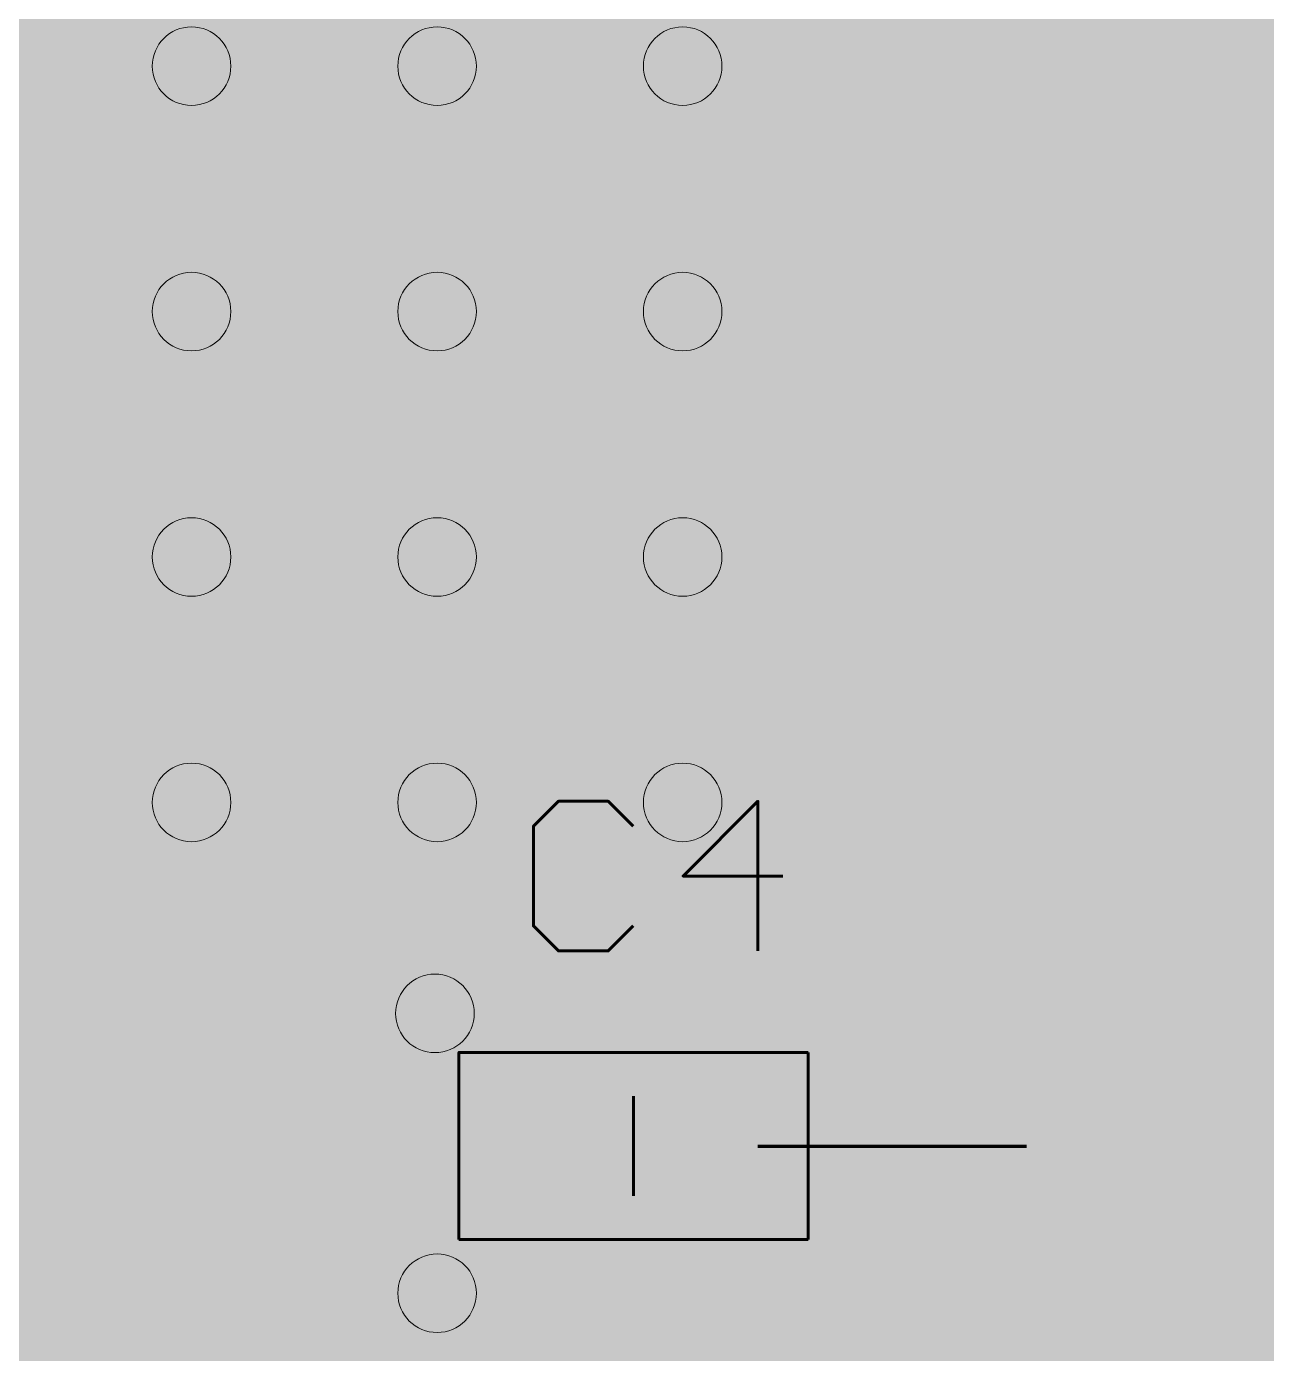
# Model space of a CAD drawing. Header units: millimetres. Extents: x 0 to 210, y 0 to 297.
# Drawn here: x 92.41 to 105.03, y 225.11 to 238.63 of the extents above; entities that cross this region are included whole.
import ezdxf

# ---------------------------------------------------------------- set-up
doc = ezdxf.new("R2010")
doc.units = ezdxf.units.MM
for name, pattern in [('K5LT32768', [0]), ('K5LT32804', [0]), ('K5LT32805', [0]), ('K5LT32806', [0]), ('K5LT32807', [0])]:
    doc.linetypes.add(name, pattern=pattern)

# ---------------------------------------------------------------- blocks, each defined once
blk = doc.blocks.new('U43')
at = {"color": 7, "linetype": 'K5LT32768', "lineweight": 18}
blk.add_circle((96.568, 228.574), 0.4, dxfattribs=at)
blk = doc.blocks.new('U44')
at = {"color": 7, "linetype": 'K5LT32768', "lineweight": 18}
blk.add_circle((96.59, 225.723), 0.4, dxfattribs=at)
blk = doc.blocks.new('U87')
at = {"color": 7, "linetype": 'K5LT32768', "lineweight": 18}
blk.add_circle((99.09, 230.723), 0.4, dxfattribs=at)
blk = doc.blocks.new('U88')
at = {"color": 7, "linetype": 'K5LT32768', "lineweight": 18}
blk.add_circle((94.09, 230.723), 0.4, dxfattribs=at)
blk = doc.blocks.new('U89')
at = {"color": 7, "linetype": 'K5LT32768', "lineweight": 18}
blk.add_circle((96.59, 230.723), 0.4, dxfattribs=at)
blk = doc.blocks.new('U90')
at = {"color": 7, "linetype": 'K5LT32768', "lineweight": 18}
blk.add_circle((96.59, 238.223), 0.4, dxfattribs=at)
blk = doc.blocks.new('U91')
at = {"color": 7, "linetype": 'K5LT32768', "lineweight": 18}
blk.add_circle((94.09, 238.223), 0.4, dxfattribs=at)
blk = doc.blocks.new('U92')
at = {"color": 7, "linetype": 'K5LT32768', "lineweight": 18}
blk.add_circle((99.09, 238.223), 0.4, dxfattribs=at)
blk = doc.blocks.new('U93')
at = {"color": 7, "linetype": 'K5LT32768', "lineweight": 18}
blk.add_circle((96.59, 235.723), 0.4, dxfattribs=at)
blk = doc.blocks.new('U94')
at = {"color": 7, "linetype": 'K5LT32768', "lineweight": 18}
blk.add_circle((94.09, 235.723), 0.4, dxfattribs=at)
blk = doc.blocks.new('U95')
at = {"color": 7, "linetype": 'K5LT32768', "lineweight": 18}
blk.add_circle((99.09, 235.723), 0.4, dxfattribs=at)
blk = doc.blocks.new('U96')
at = {"color": 7, "linetype": 'K5LT32768', "lineweight": 18}
blk.add_circle((96.59, 233.223), 0.4, dxfattribs=at)
blk = doc.blocks.new('U97')
at = {"color": 7, "linetype": 'K5LT32768', "lineweight": 18}
blk.add_circle((94.09, 233.223), 0.4, dxfattribs=at)
blk = doc.blocks.new('U98')
at = {"color": 7, "linetype": 'K5LT32768', "lineweight": 18}
blk.add_circle((99.09, 233.223), 0.4, dxfattribs=at)
blk = doc.blocks.new('U567')
at = {"true_color": 0x00ffff}
blk.add_hatch(color=4, dxfattribs=at).paths.add_polyline_path([(100.178, 227.985), (100.178, 226.461), (99.035, 226.461), (99.035, 227.985)])
blk = doc.blocks.new('U568')
at = {"true_color": 0x00ffff}
blk.add_hatch(color=4, dxfattribs=at).paths.add_polyline_path([(98.146, 227.985), (98.146, 226.461), (97.003, 226.461), (97.003, 227.985)])
blk = doc.blocks.new('U587')
at = {"true_color": 0x00ffff}
for points in [[(101.581, 229.089), (101.643, 229.134), (103.533, 229.134), (103.603, 229.089)], [(101.643, 229.134), (101.677, 229.15), (103.509, 229.15), (103.533, 229.134)], [(101.677, 229.15), (101.745, 229.183), (103.431, 229.183), (103.509, 229.15)], [(101.745, 229.183), (101.784, 229.194), (103.405, 229.194), (103.431, 229.183)], [(101.784, 229.194), (101.853, 229.213), (103.318, 229.213), (103.405, 229.194)], [(101.853, 229.213), (101.909, 229.218), (103.295, 229.218), (103.318, 229.213)], [(101.909, 229.218), (101.965, 229.223), (103.215, 229.223), (103.295, 229.218)], [(101.432, 228.92), (101.475, 228.986), (103.703, 228.986), (103.751, 228.92)], [(101.475, 228.986), (101.499, 229.011), (103.685, 229.011), (103.703, 228.986)], [(101.499, 229.011), (101.552, 229.068), (103.625, 229.068), (103.685, 229.011)], [(101.552, 229.068), (101.581, 229.089), (103.603, 229.089), (103.625, 229.068)], [(101.383, 228.819), (101.413, 228.892), (103.765, 228.892), (103.8, 228.819)], [(101.413, 228.892), (101.432, 228.92), (103.751, 228.92), (103.765, 228.892)], [(101.345, 228.678), (101.353, 228.71), (103.83, 228.71), (103.833, 228.678)], [(101.353, 228.71), (101.37, 228.788), (103.809, 228.788), (103.83, 228.71)], [(101.37, 228.788), (101.383, 228.819), (103.8, 228.819), (103.809, 228.788)], [(101.34, 228.598), (101.345, 228.678), (103.833, 228.678), (103.84, 228.598)], [(101.34, 225.848), (101.34, 228.598), (103.84, 228.598), (103.84, 225.848)], [(101.348, 225.769), (101.34, 225.848), (103.84, 225.848), (103.835, 225.769)], [(101.35, 225.736), (101.348, 225.769), (103.835, 225.769), (103.828, 225.736)], [(101.372, 225.659), (101.35, 225.736), (103.828, 225.736), (103.811, 225.659)], [(101.381, 225.628), (101.372, 225.659), (103.811, 225.659), (103.798, 225.628)], [(101.416, 225.555), (101.381, 225.628), (103.798, 225.628), (103.767, 225.555)], [(101.43, 225.526), (101.416, 225.555), (103.767, 225.555), (103.749, 225.526)], [(101.478, 225.461), (101.43, 225.526), (103.749, 225.526), (103.706, 225.461)], [(101.496, 225.435), (101.478, 225.461), (103.706, 225.461), (103.682, 225.435)], [(101.556, 225.379), (101.496, 225.435), (103.682, 225.435), (103.628, 225.379)], [(101.578, 225.358), (101.556, 225.379), (103.628, 225.379), (103.599, 225.358)], [(101.647, 225.313), (101.578, 225.358), (103.599, 225.358), (103.537, 225.313)], [(101.672, 225.296), (101.647, 225.313), (103.537, 225.313), (103.504, 225.296)], [(101.75, 225.263), (101.672, 225.296), (103.504, 225.296), (103.436, 225.263)], [(101.776, 225.253), (101.75, 225.263), (103.436, 225.263), (103.397, 225.253)], [(101.863, 225.233), (101.776, 225.253), (103.397, 225.253), (103.327, 225.233)], [(101.886, 225.228), (101.863, 225.233), (103.327, 225.233), (103.272, 225.228)], [(101.965, 225.223), (101.886, 225.228), (103.272, 225.228), (103.215, 225.223)]]:
    blk.add_hatch(color=4, dxfattribs=at).paths.add_polyline_path(points)
blk = doc.blocks.new('U590')
at = {"true_color": 0x00ffff}
for points in [[(101.745, 238.433), (101.784, 238.444), (103.405, 238.444), (103.431, 238.433)], [(101.784, 238.444), (101.853, 238.463), (103.318, 238.463), (103.405, 238.444)], [(101.853, 238.463), (101.909, 238.468), (103.295, 238.468), (103.318, 238.463)], [(101.909, 238.468), (101.965, 238.473), (103.215, 238.473), (103.295, 238.468)], [(101.499, 238.261), (101.552, 238.318), (103.625, 238.318), (103.685, 238.261)], [(101.552, 238.318), (101.581, 238.339), (103.603, 238.339), (103.625, 238.318)], [(101.581, 238.339), (101.643, 238.384), (103.533, 238.384), (103.603, 238.339)], [(101.643, 238.384), (101.677, 238.4), (103.509, 238.4), (103.533, 238.384)], [(101.677, 238.4), (101.745, 238.433), (103.431, 238.433), (103.509, 238.4)], [(101.413, 238.142), (101.432, 238.17), (103.751, 238.17), (103.765, 238.142)], [(101.432, 238.17), (101.475, 238.236), (103.703, 238.236), (103.751, 238.17)], [(101.475, 238.236), (101.499, 238.261), (103.685, 238.261), (103.703, 238.236)], [(101.353, 237.96), (101.37, 238.038), (103.809, 238.038), (103.83, 237.96)], [(101.37, 238.038), (101.383, 238.069), (103.8, 238.069), (103.809, 238.038)], [(101.383, 238.069), (101.413, 238.142), (103.765, 238.142), (103.8, 238.069)], [(101.34, 237.848), (101.345, 237.928), (103.833, 237.928), (103.84, 237.848)], [(101.345, 237.928), (101.353, 237.96), (103.83, 237.96), (103.833, 237.928)], [(101.34, 235.098), (101.34, 237.848), (103.84, 237.848), (103.84, 235.098)], [(101.348, 235.019), (101.34, 235.098), (103.84, 235.098), (103.835, 235.019)], [(101.35, 234.986), (101.348, 235.019), (103.835, 235.019), (103.828, 234.986)], [(101.372, 234.909), (101.35, 234.986), (103.828, 234.986), (103.811, 234.909)], [(101.381, 234.878), (101.372, 234.909), (103.811, 234.909), (103.798, 234.878)], [(101.416, 234.805), (101.381, 234.878), (103.798, 234.878), (103.767, 234.805)], [(101.43, 234.776), (101.416, 234.805), (103.767, 234.805), (103.749, 234.776)], [(101.478, 234.711), (101.43, 234.776), (103.749, 234.776), (103.706, 234.711)], [(101.496, 234.685), (101.478, 234.711), (103.706, 234.711), (103.682, 234.685)], [(101.556, 234.629), (101.496, 234.685), (103.682, 234.685), (103.628, 234.629)], [(101.578, 234.608), (101.556, 234.629), (103.628, 234.629), (103.599, 234.608)], [(101.647, 234.563), (101.578, 234.608), (103.599, 234.608), (103.537, 234.563)], [(101.672, 234.546), (101.647, 234.563), (103.537, 234.563), (103.504, 234.546)], [(101.75, 234.513), (101.672, 234.546), (103.504, 234.546), (103.436, 234.513)], [(101.776, 234.503), (101.75, 234.513), (103.436, 234.513), (103.397, 234.503)], [(101.863, 234.483), (101.776, 234.503), (103.397, 234.503), (103.327, 234.483)], [(101.886, 234.478), (101.863, 234.483), (103.327, 234.483), (103.272, 234.478)], [(101.965, 234.473), (101.886, 234.478), (103.272, 234.478), (103.215, 234.473)]]:
    blk.add_hatch(color=4, dxfattribs=at).paths.add_polyline_path(points)
blk = doc.blocks.new('U642')
at = {"color": 4, "linetype": 'K5LT32804', "lineweight": 18, "true_color": 0x00ffff}
blk.add_circle((96.568, 228.574), 0.4, dxfattribs=at)
blk = doc.blocks.new('U643')
at = {"color": 4, "linetype": 'K5LT32804', "lineweight": 18, "true_color": 0x00ffff}
blk.add_circle((96.59, 225.723), 0.4, dxfattribs=at)
blk = doc.blocks.new('U686')
at = {"color": 4, "linetype": 'K5LT32804', "lineweight": 18, "true_color": 0x00ffff}
blk.add_circle((99.09, 230.723), 0.4, dxfattribs=at)
blk = doc.blocks.new('U687')
at = {"color": 4, "linetype": 'K5LT32804', "lineweight": 18, "true_color": 0x00ffff}
blk.add_circle((94.09, 230.723), 0.4, dxfattribs=at)
blk = doc.blocks.new('U688')
at = {"color": 4, "linetype": 'K5LT32804', "lineweight": 18, "true_color": 0x00ffff}
blk.add_circle((96.59, 230.723), 0.4, dxfattribs=at)
blk = doc.blocks.new('U689')
at = {"color": 4, "linetype": 'K5LT32804', "lineweight": 18, "true_color": 0x00ffff}
blk.add_circle((96.59, 238.223), 0.4, dxfattribs=at)
blk = doc.blocks.new('U690')
at = {"color": 4, "linetype": 'K5LT32804', "lineweight": 18, "true_color": 0x00ffff}
blk.add_circle((94.09, 238.223), 0.4, dxfattribs=at)
blk = doc.blocks.new('U691')
at = {"color": 4, "linetype": 'K5LT32804', "lineweight": 18, "true_color": 0x00ffff}
blk.add_circle((99.09, 238.223), 0.4, dxfattribs=at)
blk = doc.blocks.new('U692')
at = {"color": 4, "linetype": 'K5LT32804', "lineweight": 18, "true_color": 0x00ffff}
blk.add_circle((96.59, 235.723), 0.4, dxfattribs=at)
blk = doc.blocks.new('U693')
at = {"color": 4, "linetype": 'K5LT32804', "lineweight": 18, "true_color": 0x00ffff}
blk.add_circle((94.09, 235.723), 0.4, dxfattribs=at)
blk = doc.blocks.new('U694')
at = {"color": 4, "linetype": 'K5LT32804', "lineweight": 18, "true_color": 0x00ffff}
blk.add_circle((99.09, 235.723), 0.4, dxfattribs=at)
blk = doc.blocks.new('U695')
at = {"color": 4, "linetype": 'K5LT32804', "lineweight": 18, "true_color": 0x00ffff}
blk.add_circle((96.59, 233.223), 0.4, dxfattribs=at)
blk = doc.blocks.new('U696')
at = {"color": 4, "linetype": 'K5LT32804', "lineweight": 18, "true_color": 0x00ffff}
blk.add_circle((94.09, 233.223), 0.4, dxfattribs=at)
blk = doc.blocks.new('U697')
at = {"color": 4, "linetype": 'K5LT32804', "lineweight": 18, "true_color": 0x00ffff}
blk.add_circle((99.09, 233.223), 0.4, dxfattribs=at)
blk = doc.blocks.new('U1165')
at = {"true_color": 0x0000ff}
blk.add_hatch(color=5, dxfattribs=at).paths.add_polyline_path([(100.213, 228.02), (100.213, 226.426), (99, 226.426), (99, 228.02)])
blk = doc.blocks.new('U1166')
at = {"true_color": 0x0000ff}
blk.add_hatch(color=5, dxfattribs=at).paths.add_polyline_path([(98.181, 228.02), (98.181, 226.426), (96.968, 226.426), (96.968, 228.02)])
blk = doc.blocks.new('U1185')
at = {"true_color": 0x0000ff}
for points in [[(101.616, 229.235), (101.688, 229.268), (103.498, 229.268), (103.56, 229.235)], [(101.688, 229.268), (101.727, 229.285), (103.446, 229.285), (103.498, 229.268)], [(101.727, 229.285), (101.808, 229.305), (103.383, 229.305), (103.446, 229.285)], [(101.808, 229.305), (101.844, 229.315), (103.32, 229.315), (103.383, 229.305)], [(101.844, 229.315), (101.947, 229.323), (103.263, 229.323), (103.32, 229.315)], [(101.947, 229.323), (101.965, 229.325), (103.215, 229.325), (103.263, 229.323)], [(101.426, 229.085), (101.482, 229.138), (103.702, 229.138), (103.751, 229.085)], [(101.482, 229.138), (101.515, 229.168), (103.662, 229.168), (103.702, 229.138)], [(101.515, 229.168), (101.579, 229.211), (103.606, 229.211), (103.662, 229.168)], [(101.579, 229.211), (101.616, 229.235), (103.56, 229.235), (103.606, 229.211)], [(101.331, 228.948), (101.352, 228.989), (103.825, 228.989), (103.852, 228.948)], [(101.352, 228.989), (101.398, 229.049), (103.785, 229.049), (103.825, 228.989)], [(101.398, 229.049), (101.426, 229.085), (103.751, 229.085), (103.785, 229.049)], [(101.282, 228.837), (101.296, 228.881), (103.882, 228.881), (103.902, 228.837)], [(101.296, 228.881), (101.331, 228.948), (103.852, 228.948), (103.882, 228.881)], [(101.24, 228.646), (101.251, 228.719), (103.932, 228.719), (103.938, 228.646)], [(101.251, 228.719), (101.258, 228.766), (103.92, 228.766), (103.932, 228.719)], [(101.258, 228.766), (101.282, 228.837), (103.902, 228.837), (103.92, 228.766)], [(101.239, 228.598), (101.24, 228.646), (103.938, 228.646), (103.942, 228.598)], [(101.239, 225.848), (101.239, 228.598), (103.942, 228.598), (103.942, 225.848)], [(101.243, 225.801), (101.239, 225.848), (103.942, 225.848), (103.94, 225.801)], [(101.249, 225.727), (101.243, 225.801), (103.94, 225.801), (103.929, 225.727)], [(101.261, 225.681), (101.249, 225.727), (103.929, 225.727), (103.922, 225.681)], [(101.279, 225.61), (101.261, 225.681), (103.922, 225.681), (103.899, 225.61)], [(101.299, 225.565), (101.279, 225.61), (103.899, 225.61), (103.885, 225.565)], [(101.328, 225.499), (101.299, 225.565), (103.885, 225.565), (103.85, 225.499)], [(101.355, 225.458), (101.328, 225.499), (103.85, 225.499), (103.828, 225.458)], [(101.395, 225.398), (101.355, 225.458), (103.828, 225.458), (103.782, 225.398)], [(101.429, 225.361), (101.395, 225.398), (103.782, 225.398), (103.755, 225.361)], [(101.478, 225.309), (101.429, 225.361), (103.755, 225.361), (103.699, 225.309)], [(101.519, 225.278), (101.478, 225.309), (103.699, 225.309), (103.666, 225.278)], [(101.575, 225.235), (101.519, 225.278), (103.666, 225.278), (103.601, 225.235)], [(101.621, 225.211), (101.575, 225.235), (103.601, 225.235), (103.565, 225.211)], [(101.682, 225.179), (101.621, 225.211), (103.565, 225.211), (103.492, 225.179)], [(101.734, 225.162), (101.682, 225.179), (103.492, 225.179), (103.454, 225.162)], [(101.798, 225.141), (101.734, 225.162), (103.454, 225.162), (103.373, 225.141)], [(101.861, 225.132), (101.798, 225.141), (103.373, 225.141), (103.336, 225.132)], [(101.918, 225.123), (101.861, 225.132), (103.336, 225.132), (103.234, 225.123)], [(101.965, 225.122), (101.918, 225.123), (103.234, 225.123), (103.215, 225.122)]]:
    blk.add_hatch(color=5, dxfattribs=at).paths.add_polyline_path(points)
blk = doc.blocks.new('U1188')
at = {"true_color": 0x0000ff}
for points in [[(101.844, 238.565), (101.947, 238.573), (103.263, 238.573), (103.32, 238.565)], [(101.947, 238.573), (101.965, 238.575), (103.215, 238.575), (103.263, 238.573)], [(101.515, 238.418), (101.579, 238.461), (103.606, 238.461), (103.662, 238.418)], [(101.579, 238.461), (101.616, 238.485), (103.56, 238.485), (103.606, 238.461)], [(101.616, 238.485), (101.688, 238.518), (103.498, 238.518), (103.56, 238.485)], [(101.688, 238.518), (101.727, 238.535), (103.446, 238.535), (103.498, 238.518)], [(101.727, 238.535), (101.808, 238.555), (103.383, 238.555), (103.446, 238.535)], [(101.808, 238.555), (101.844, 238.565), (103.32, 238.565), (103.383, 238.555)], [(101.398, 238.299), (101.426, 238.335), (103.751, 238.335), (103.785, 238.299)], [(101.426, 238.335), (101.482, 238.388), (103.702, 238.388), (103.751, 238.335)], [(101.482, 238.388), (101.515, 238.418), (103.662, 238.418), (103.702, 238.388)], [(101.296, 238.131), (101.331, 238.198), (103.852, 238.198), (103.882, 238.131)], [(101.331, 238.198), (101.352, 238.239), (103.825, 238.239), (103.852, 238.198)], [(101.352, 238.239), (101.398, 238.299), (103.785, 238.299), (103.825, 238.239)], [(101.258, 238.016), (101.282, 238.087), (103.902, 238.087), (103.92, 238.016)], [(101.282, 238.087), (101.296, 238.131), (103.882, 238.131), (103.902, 238.087)], [(101.24, 237.896), (101.251, 237.969), (103.932, 237.969), (103.938, 237.896)], [(101.251, 237.969), (101.258, 238.016), (103.92, 238.016), (103.932, 237.969)], [(101.239, 237.848), (101.24, 237.896), (103.938, 237.896), (103.942, 237.848)], [(101.239, 235.098), (101.239, 237.848), (103.942, 237.848), (103.942, 235.098)], [(101.243, 235.051), (101.239, 235.098), (103.942, 235.098), (103.94, 235.051)], [(101.249, 234.977), (101.243, 235.051), (103.94, 235.051), (103.929, 234.977)], [(101.261, 234.931), (101.249, 234.977), (103.929, 234.977), (103.922, 234.931)], [(101.279, 234.86), (101.261, 234.931), (103.922, 234.931), (103.899, 234.86)], [(101.299, 234.815), (101.279, 234.86), (103.899, 234.86), (103.885, 234.815)], [(101.328, 234.749), (101.299, 234.815), (103.885, 234.815), (103.85, 234.749)], [(101.355, 234.708), (101.328, 234.749), (103.85, 234.749), (103.828, 234.708)], [(101.395, 234.648), (101.355, 234.708), (103.828, 234.708), (103.782, 234.648)], [(101.429, 234.611), (101.395, 234.648), (103.782, 234.648), (103.755, 234.611)], [(101.478, 234.559), (101.429, 234.611), (103.755, 234.611), (103.699, 234.559)], [(101.519, 234.528), (101.478, 234.559), (103.699, 234.559), (103.666, 234.528)], [(101.575, 234.485), (101.519, 234.528), (103.666, 234.528), (103.601, 234.485)], [(101.621, 234.461), (101.575, 234.485), (103.601, 234.485), (103.565, 234.461)], [(101.682, 234.429), (101.621, 234.461), (103.565, 234.461), (103.492, 234.429)], [(101.734, 234.412), (101.682, 234.429), (103.492, 234.429), (103.454, 234.412)], [(101.798, 234.391), (101.734, 234.412), (103.454, 234.412), (103.373, 234.391)], [(101.861, 234.382), (101.798, 234.391), (103.373, 234.391), (103.336, 234.382)], [(101.918, 234.373), (101.861, 234.382), (103.336, 234.382), (103.234, 234.373)], [(101.965, 234.372), (101.918, 234.373), (103.234, 234.373), (103.215, 234.372)]]:
    blk.add_hatch(color=5, dxfattribs=at).paths.add_polyline_path(points)

msp = doc.modelspace()

# ---------------------------------------------------------------- hatches: boundary and pattern name
msp.add_hatch(color=7).paths.add_polyline_path([(57.616, 209.249), (57.616, 249.199), (170.565, 249.199), (170.565, 209.249)])
at = {"true_color": 0x00ffff}
for points in [[(92.657, 238.599), (92.64, 238.63), (100.541, 238.63), (100.524, 238.599)], [(92.673, 238.567), (92.657, 238.599), (100.524, 238.599), (100.508, 238.567)], [(92.688, 238.535), (92.673, 238.567), (100.508, 238.567), (100.492, 238.535)], [(92.703, 238.503), (92.688, 238.535), (100.492, 238.535), (100.478, 238.503)], [(92.717, 238.47), (92.703, 238.503), (100.478, 238.503), (100.464, 238.47)], [(92.73, 238.437), (92.717, 238.47), (100.464, 238.47), (100.451, 238.437)], [(92.742, 238.404), (92.73, 238.437), (100.451, 238.437), (100.438, 238.404)], [(92.754, 238.371), (92.742, 238.404), (100.438, 238.404), (100.426, 238.371)], [(92.765, 238.337), (92.754, 238.371), (100.426, 238.371), (100.415, 238.337)], [(92.776, 238.303), (92.765, 238.337), (100.415, 238.337), (100.405, 238.303)], [(92.785, 238.269), (92.776, 238.303), (100.405, 238.303), (100.396, 238.269)], [(92.794, 238.234), (92.785, 238.269), (100.396, 238.269), (100.387, 238.234)], [(92.802, 238.2), (92.794, 238.234), (100.387, 238.234), (100.379, 238.2)], [(92.809, 238.165), (92.802, 238.2), (100.379, 238.2), (100.371, 238.165)], [(92.816, 238.13), (92.809, 238.165), (100.371, 238.165), (100.365, 238.13)], [(92.822, 238.095), (92.816, 238.13), (100.365, 238.13), (100.359, 238.095)], [(92.827, 238.06), (92.822, 238.095), (100.359, 238.095), (100.354, 238.06)], [(92.831, 238.025), (92.827, 238.06), (100.354, 238.06), (100.35, 238.025)], [(92.834, 237.99), (92.831, 238.025), (100.35, 238.025), (100.346, 237.99)], [(92.837, 237.954), (92.834, 237.99), (100.346, 237.99), (100.344, 237.954)], [(92.839, 237.919), (92.837, 237.954), (100.344, 237.954), (100.342, 237.919)], [(92.84, 237.884), (92.839, 237.919), (100.342, 237.919), (100.341, 237.884)], [(92.84, 237.848), (92.84, 237.884), (100.341, 237.884), (100.34, 237.848)], [(92.84, 228.985), (92.84, 237.848), (100.34, 237.848), (100.34, 228.985)], [(92.84, 228.239), (92.84, 228.985), (98.035, 228.985), (98.035, 228.239)], [(92.84, 228.985), (92.84, 228.985), (100.34, 228.985), (98.035, 228.985)], [(92.84, 227.35), (92.84, 228.239), (96.749, 228.239), (96.749, 227.35)], [(92.84, 228.239), (92.84, 228.239), (98.035, 228.239), (97.701, 228.239)], [(97.447, 227.35), (97.447, 228.239), (97.701, 228.239), (97.701, 227.35)], [(92.84, 227.096), (92.84, 227.35), (97.701, 227.35), (97.701, 227.096)], [(92.84, 227.35), (92.84, 227.35), (96.749, 227.35), (97.447, 227.35)], [(92.84, 226.207), (92.84, 227.096), (96.749, 227.096), (96.749, 226.207)], [(97.447, 226.207), (97.447, 227.096), (97.701, 227.096), (97.701, 226.207)], [(92.84, 225.848), (92.84, 226.207), (98.035, 226.207), (98.035, 225.848)], [(92.84, 226.207), (92.84, 226.207), (96.749, 226.207), (97.447, 226.207)], [(97.447, 226.207), (97.447, 226.207), (97.701, 226.207), (98.035, 226.207)], [(92.834, 225.707), (92.837, 225.742), (98.035, 225.742), (98.035, 225.707)], [(92.837, 225.742), (92.839, 225.777), (98.035, 225.777), (98.035, 225.742)], [(92.839, 225.777), (92.84, 225.813), (98.035, 225.813), (98.035, 225.777)], [(92.84, 225.813), (92.84, 225.848), (98.035, 225.848), (98.035, 225.813)], [(92.816, 225.566), (92.822, 225.601), (98.035, 225.601), (98.035, 225.566)], [(92.822, 225.601), (92.827, 225.636), (98.035, 225.636), (98.035, 225.601)], [(92.827, 225.636), (92.831, 225.671), (98.035, 225.671), (98.035, 225.636)], [(92.831, 225.671), (92.834, 225.707), (98.035, 225.707), (98.035, 225.671)], [(92.785, 225.428), (92.794, 225.461), (100.387, 225.461), (100.396, 225.428)], [(92.794, 225.462), (92.802, 225.496), (98.035, 225.496), (98.035, 225.462)], [(92.794, 225.461), (92.794, 225.462), (98.035, 225.462), (98.035, 225.461)], [(92.794, 225.461), (92.794, 225.461), (98.035, 225.461), (100.387, 225.461)], [(92.802, 225.496), (92.809, 225.531), (98.035, 225.531), (98.035, 225.496)], [(92.809, 225.531), (92.816, 225.566), (98.035, 225.566), (98.035, 225.531)], [(92.742, 225.292), (92.754, 225.326), (100.426, 225.326), (100.438, 225.292)], [(92.754, 225.326), (92.765, 225.36), (100.415, 225.36), (100.426, 225.326)], [(92.765, 225.36), (92.776, 225.393), (100.405, 225.393), (100.415, 225.36)], [(92.776, 225.393), (92.785, 225.428), (100.396, 225.428), (100.405, 225.393)], [(92.688, 225.161), (92.703, 225.194), (100.478, 225.194), (100.492, 225.161)], [(92.703, 225.194), (92.717, 225.226), (100.464, 225.226), (100.478, 225.194)], [(92.717, 225.226), (92.73, 225.259), (100.451, 225.259), (100.464, 225.226)], [(92.73, 225.259), (92.742, 225.292), (100.438, 225.292), (100.451, 225.259)], [(92.657, 225.098), (92.673, 225.129), (100.508, 225.129), (100.524, 225.098)], [(92.673, 225.129), (92.688, 225.161), (100.492, 225.161), (100.508, 225.129)]]:
    msp.add_hatch(color=4, dxfattribs=at).paths.add_polyline_path(points)

# ---------------------------------------------------------------- linework, layer by layer
at = {"color": 4, "linetype": 'K5LT32805', "true_color": 0x00ffff, "const_width": 2.5}
msp.add_lwpolyline([(102.59, 227.473), (102.59, 236.473)], dxfattribs=at)
at = {"color": 70, "linetype": 'K5LT32807', "lineweight": 60, "true_color": 0x80ff00}
for points in [[(98.586, 230.481), (98.332, 230.735), (97.825, 230.735), (97.571, 230.481), (97.571, 229.465), (97.825, 229.211), (98.332, 229.211), (98.586, 229.465)], [(99.856, 229.211), (99.856, 230.735), (99.094, 229.973), (100.11, 229.973)], [(96.812, 226.271), (96.812, 228.176), (100.368, 228.176)], [(100.368, 226.271), (100.368, 228.176)], [(98.59, 226.715), (98.59, 227.731)], [(96.812, 226.271), (100.368, 226.271)]]:
    msp.add_lwpolyline(points, dxfattribs=at)
at = {"color": 4, "linetype": 'K5LT32806', "lineweight": 140, "true_color": 0x00ffff}
msp.add_lwpolyline([(99.855, 227.223), (102.59, 227.223)], dxfattribs=at)

# ---------------------------------------------------------------- block references
for name in ['U91', 'U690', 'U90', 'U689', 'U92', 'U691', 'U1188', 'U590', 'U94', 'U693', 'U93', 'U692', 'U95', 'U694', 'U97', 'U696', 'U96', 'U695', 'U98', 'U697', 'U88', 'U687', 'U89', 'U688', 'U87', 'U686', 'U1185', 'U587', 'U43', 'U642', 'U1166', 'U568', 'U1165', 'U567', 'U44', 'U643']:
    msp.add_blockref(name, (0, 0))

doc.saveas('drawing.dxf')
